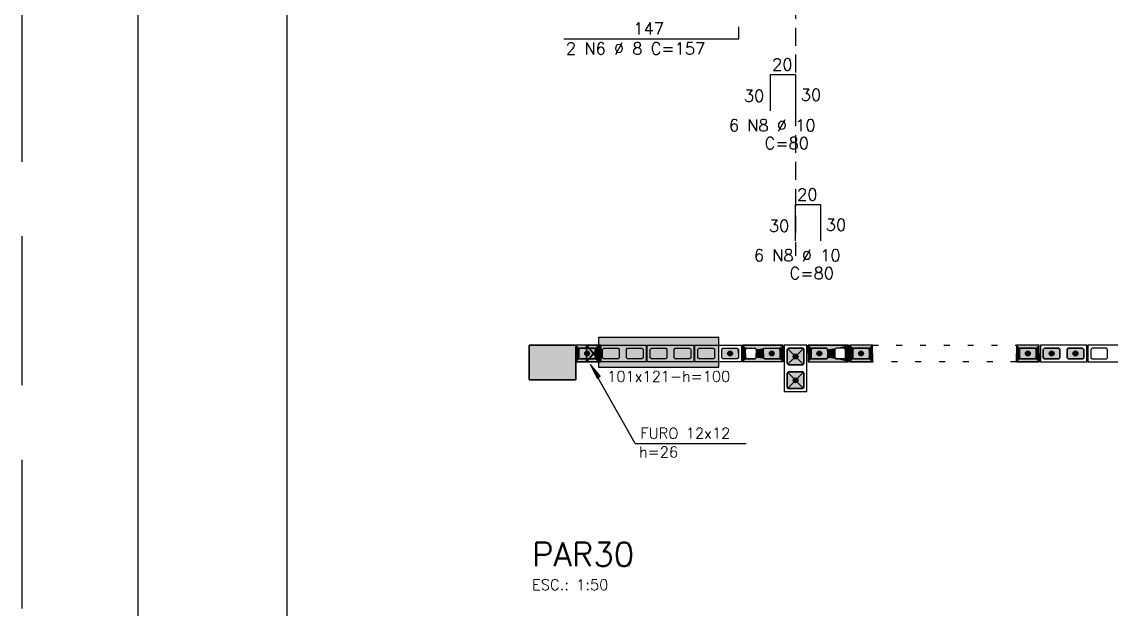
# Model space of a CAD drawing. Extents: x -1.9 to 86, y -1.6 to 60.9.
# Drawn here: x -1.95 to 16.34, y 32.19 to 42.05 of the extents above; entities that cross this region are included whole.
import ezdxf

# ---------------------------------------------------------------- set-up
doc = ezdxf.new("R2010")
doc.units = 0
doc.header["$MEASUREMENT"] = 0
for name, pattern in [('ESTILO_TQS_0001', [0.45, 0.3, -0.15]), ('ESTILO_TQS_0002', [0.4, 0.1, -0.3]), ('HIDDEN', [0.375, 0.25, -0.125])]:
    doc.linetypes.add(name, pattern=pattern)
doc.layers.get('0').update_dxf_attribs({"linetype": 'CONTINUOUS'})
doc.layers.get('Defpoints').update_dxf_attribs({"linetype": 'CONTINUOUS'})
for name, color, linetype in [('ARQ_FOLHA', 7, 'CONTINUOUS'), ('PENA_01', 1, 'CONTINUOUS'), ('PENA_02', 2, 'CONTINUOUS'), ('PENA_03', 3, 'CONTINUOUS'), ('PENA_05', 5, 'CONTINUOUS'), ('PENA_06', 6, 'CONTINUOUS'), ('PENA_09', 254, 'CONTINUOUS'), ('PENA_11', 252, 'CONTINUOUS'), ('PENA_21', 100, 'CONTINUOUS'), ('PENA_23', 50, 'CONTINUOUS')]:
    doc.layers.add(name, color=color, linetype=linetype)
doc.styles.get("Standard").update_dxf_attribs({"font": 'ROMANS.SHX'})

# ---------------------------------------------------------------- blocks, each defined once
blk = doc.blocks.new('FOLHA A1 - 841 X 594')
at = {"layer": 'ARQ_FOLHA', "color": 1}
for points in [[(-841, 0), (0, 0), (0, 594), (-841, 594)], [(-816, 10), (-10, 10), (-10, 584), (-816, 584)]]:
    blk.add_lwpolyline(points, close=True, dxfattribs=at)
at = {"layer": 'Defpoints', "color": 8, "linetype": 'HIDDEN', "ltscale": 100}
blk.add_lwpolyline([(-860.5, 609.5), (-860.5, -15.5), (19.5, -15.5), (19.5, 609.5)], close=True, dxfattribs=at)
blk = doc.blocks.new('*U24')
blk.add_blockref('FOLHA A1 - 841 X 594', (0, 0))

msp = doc.modelspace()

# ---------------------------------------------------------------- linework, layer by layer
at = {"layer": 'PENA_01', "linetype": 'ESTILO_TQS_0001'}
msp.add_line((11.04153, 48.247139), (11.04153, 38.118991), dxfattribs=at)
at = {"layer": 'PENA_01', "linetype": 'Continuous'}
for p, q in [((11.17153, 36.559934), (10.91153, 36.299934)), ((11.17153, 36.299934), (10.91153, 36.559934)), ((11.17153, 35.899934), (10.91153, 36.159934)), ((11.17153, 36.159934), (10.91153, 35.899934))]:
    msp.add_line(p, q, dxfattribs=at)
for points in [[(7.42153, 36.389934), (7.66153, 36.389934), (7.68153, 36.409934), (7.68153, 36.549934), (7.66153, 36.569934), (7.42153, 36.569934), (7.40153, 36.549934), (7.40153, 36.409934), (7.42153, 36.389934)], [(7.80153, 36.549934), (7.82153, 36.569934), (8.06153, 36.569934), (8.08153, 36.549934), (8.08153, 36.409934), (8.06153, 36.389934), (7.82153, 36.389934), (7.80153, 36.409934), (7.80153, 36.549934)], [(8.20153, 36.549934), (8.22153, 36.569934), (8.46153, 36.569934), (8.48153, 36.549934), (8.48153, 36.409934), (8.46153, 36.389934), (8.22153, 36.389934), (8.20153, 36.409934), (8.20153, 36.549934)], [(8.60153, 36.549934), (8.62153, 36.569934), (8.86153, 36.569934), (8.88153, 36.549934), (8.88153, 36.409934), (8.86153, 36.389934), (8.62153, 36.389934), (8.60153, 36.409934), (8.60153, 36.549934)], [(9.00153, 36.549934), (9.02153, 36.569934), (9.26153, 36.569934), (9.28153, 36.549934), (9.28153, 36.409934), (9.26153, 36.389934), (9.02153, 36.389934), (9.00153, 36.409934), (9.00153, 36.549934)], [(9.40153, 36.549934), (9.42153, 36.569934), (9.66153, 36.569934), (9.68153, 36.549934), (9.68153, 36.409934), (9.66153, 36.389934), (9.42153, 36.389934), (9.40153, 36.409934), (9.40153, 36.549934)], [(9.80153, 36.549934), (9.82153, 36.569934), (10.06153, 36.569934), (10.08153, 36.549934), (10.08153, 36.409934), (10.06153, 36.389934), (9.82153, 36.389934), (9.80153, 36.409934), (9.80153, 36.549934)], [(10.221941, 36.569934), (10.361941, 36.569934), (10.381941, 36.549934), (10.381941, 36.409934), (10.361941, 36.389934), (10.221941, 36.389934), (10.201941, 36.409934), (10.201941, 36.549934), (10.221941, 36.569934)], [(10.521941, 36.569934), (10.761941, 36.569934), (10.781941, 36.549934), (10.781941, 36.409934), (10.761941, 36.389934), (10.521941, 36.389934), (10.501941, 36.409934), (10.501941, 36.549934), (10.521941, 36.569934)], [(11.561119, 36.569934), (11.321119, 36.569934), (11.301119, 36.549934), (11.301119, 36.409934), (11.321119, 36.389934), (11.561119, 36.389934), (11.581119, 36.409934), (11.581119, 36.549934), (11.561119, 36.569934)], [(11.861119, 36.569934), (11.721119, 36.569934), (11.701119, 36.549934), (11.701119, 36.409934), (11.721119, 36.389934), (11.861119, 36.389934), (11.881119, 36.409934), (11.881119, 36.549934), (11.861119, 36.569934)], [(12.02153, 36.389934), (12.26153, 36.389934), (12.28153, 36.409934), (12.28153, 36.549934), (12.26153, 36.569934), (12.02153, 36.569934), (12.00153, 36.549934), (12.00153, 36.409934), (12.02153, 36.389934)], [(14.82153, 36.389934), (15.06153, 36.389934), (15.08153, 36.409934), (15.08153, 36.549934), (15.06153, 36.569934), (14.82153, 36.569934), (14.80153, 36.549934), (14.80153, 36.409934), (14.82153, 36.389934)], [(15.48153, 36.549934), (15.46153, 36.569934), (15.22153, 36.569934), (15.20153, 36.549934), (15.20153, 36.409934), (15.22153, 36.389934), (15.46153, 36.389934), (15.48153, 36.409934), (15.48153, 36.549934)], [(15.88153, 36.549934), (15.86153, 36.569934), (15.62153, 36.569934), (15.60153, 36.549934), (15.60153, 36.409934), (15.62153, 36.389934), (15.86153, 36.389934), (15.88153, 36.409934), (15.88153, 36.549934)], [(16.28153, 36.549934), (16.26153, 36.569934), (16.02153, 36.569934), (16.00153, 36.549934), (16.00153, 36.409934), (16.02153, 36.389934), (16.26153, 36.389934), (16.28153, 36.409934), (16.28153, 36.549934)]]:
    msp.add_lwpolyline(points, dxfattribs=at)
at = {"layer": 'PENA_02', "linetype": 'Continuous'}
for points in [[(6.57153, 36.039934), (7.35153, 36.039934), (7.35153, 36.619934), (6.57153, 36.619934), (6.57153, 36.039934)], [(7.35153, 36.339934), (7.73153, 36.339934), (7.73153, 36.619934), (7.35153, 36.619934), (7.35153, 36.339934)], [(7.75153, 36.619934), (8.53153, 36.619934), (8.53153, 36.339934), (7.75153, 36.339934), (7.75153, 36.619934)], [(8.55153, 36.619934), (9.33153, 36.619934), (9.33153, 36.339934), (8.55153, 36.339934), (8.55153, 36.619934)], [(9.35153, 36.619934), (10.13153, 36.619934), (10.13153, 36.339934), (9.35153, 36.339934), (9.35153, 36.619934)], [(10.151941, 36.619934), (10.831941, 36.619934), (10.831941, 36.339934), (10.151941, 36.339934), (10.151941, 36.619934)], [(10.85153, 36.619934), (10.85153, 35.839934), (11.23153, 35.839934), (11.23153, 36.619934), (10.85153, 36.619934)], [(11.931119, 36.619934), (11.251119, 36.619934), (11.251119, 36.339934), (11.931119, 36.339934), (11.931119, 36.619934)], [(11.95153, 36.339934), (12.33153, 36.339934), (12.33153, 36.619934), (11.95153, 36.619934), (11.95153, 36.339934)], [(14.75153, 36.339934), (15.13153, 36.339934), (15.13153, 36.619934), (14.75153, 36.619934), (14.75153, 36.339934)], [(15.93153, 36.619934), (15.15153, 36.619934), (15.15153, 36.339934), (15.93153, 36.339934), (15.93153, 36.619934)], [(16.73153, 36.619934), (15.95153, 36.619934), (15.95153, 36.339934), (16.73153, 36.339934), (16.73153, 36.619934)]]:
    msp.add_lwpolyline(points, dxfattribs=at)
at = {"layer": 'PENA_02', "linetype": 'ESTILO_TQS_0001'}
for points in [[(10.92153, 36.569934), (10.90153, 36.549934), (10.90153, 36.309934), (10.92153, 36.289934), (11.16153, 36.289934), (11.18153, 36.309934), (11.18153, 36.549934), (11.16153, 36.569934), (10.92153, 36.569934)], [(10.92153, 36.169934), (10.90153, 36.149934), (10.90153, 35.909934), (10.92153, 35.889934), (11.16153, 35.889934), (11.18153, 35.909934), (11.18153, 36.149934), (11.16153, 36.169934), (10.92153, 36.169934)]]:
    msp.add_lwpolyline(points, dxfattribs=at)
at = {"layer": 'PENA_03', "linetype": 'Continuous'}
for p, q in [((7.531492, 36.620326), (7.771493, 36.339555)), ((7.531493, 36.339555), (7.771493, 36.619555)), ((7.771495, 36.619935), (7.531495, 36.339934)), ((7.531495, 36.619935), (7.771495, 36.339932)), ((8.350976, 34.970757), (7.597563, 36.292657)), ((8.350976, 34.970757), (10.21384, 34.970757))]:
    msp.add_line(p, q, dxfattribs=at)
for points in [[(7.35153, 36.619934), (7.35153, 36.039934), (6.57153, 36.039934), (6.57153, 36.619934), (7.35153, 36.619934)], [(7.771493, 36.339555), (7.531493, 36.339555), (7.531492, 36.620326), (7.771492, 36.620326), (7.771493, 36.339555)], [(7.771495, 36.619935), (7.531495, 36.619935), (7.531495, 36.339934), (7.771495, 36.339932), (7.771495, 36.619935)], [(7.68153, 36.409934), (7.66153, 36.389934), (7.42153, 36.389934), (7.40153, 36.409934), (7.40153, 36.549934), (7.42153, 36.569934), (7.66153, 36.569934), (7.68153, 36.549934), (7.68153, 36.409934)], [(10.08153, 36.409934), (10.06153, 36.389934), (9.82153, 36.389934), (9.80153, 36.409934), (9.80153, 36.549934), (9.82153, 36.569934), (10.06153, 36.569934), (10.08153, 36.549934), (10.08153, 36.409934)], [(10.781941, 36.409934), (10.761941, 36.389934), (10.521941, 36.389934), (10.501941, 36.409934), (10.501941, 36.549934), (10.521941, 36.569934), (10.761941, 36.569934), (10.781941, 36.549934), (10.781941, 36.409934)], [(11.18153, 36.309934), (11.16153, 36.289934), (10.92153, 36.289934), (10.90153, 36.309934), (10.90153, 36.549934), (10.92153, 36.569934), (11.16153, 36.569934), (11.18153, 36.549934), (11.18153, 36.309934)], [(11.581119, 36.409934), (11.561119, 36.389934), (11.321119, 36.389934), (11.301119, 36.409934), (11.301119, 36.549934), (11.321119, 36.569934), (11.561119, 36.569934), (11.581119, 36.549934), (11.581119, 36.409934)], [(12.28153, 36.409934), (12.26153, 36.389934), (12.02153, 36.389934), (12.00153, 36.409934), (12.00153, 36.549934), (12.02153, 36.569934), (12.26153, 36.569934), (12.28153, 36.549934), (12.28153, 36.409934)], [(15.08153, 36.409934), (15.06153, 36.389934), (14.82153, 36.389934), (14.80153, 36.409934), (14.80153, 36.549934), (14.82153, 36.569934), (15.06153, 36.569934), (15.08153, 36.549934), (15.08153, 36.409934)], [(15.48153, 36.409934), (15.46153, 36.389934), (15.22153, 36.389934), (15.20153, 36.409934), (15.20153, 36.549934), (15.22153, 36.569934), (15.46153, 36.569934), (15.48153, 36.549934), (15.48153, 36.409934)], [(15.88153, 36.409934), (15.86153, 36.389934), (15.62153, 36.389934), (15.60153, 36.409934), (15.60153, 36.549934), (15.62153, 36.569934), (15.86153, 36.569934), (15.88153, 36.549934), (15.88153, 36.409934)], [(7.597563, 36.292657), (7.712227, 36.068597), (7.760727, 36.10101), (7.597563, 36.292657)], [(11.18153, 35.909934), (11.16153, 35.889934), (10.92153, 35.889934), (10.90153, 35.909934), (10.90153, 36.149934), (10.92153, 36.169934), (11.16153, 36.169934), (11.18153, 36.149934), (11.18153, 35.909934)]]:
    msp.add_lwpolyline(points, dxfattribs=at)
at = {"layer": 'PENA_03', "linetype": 'ESTILO_TQS_0002'}
msp.add_lwpolyline([(14.75153, 36.339934), (12.33153, 36.339934), (12.33153, 36.619934), (14.75153, 36.619934), (14.75153, 36.339934)], dxfattribs=at)
at = {"layer": 'PENA_03', "linetype": 'Continuous'}
for centre in [(7.54153, 36.479934), (9.94153, 36.479934), (10.641941, 36.479934), (11.04153, 36.429934), (11.441119, 36.479934), (12.14153, 36.479934), (14.94153, 36.479934), (15.34153, 36.479934), (15.74153, 36.479934), (11.04153, 36.029934)]:
    msp.add_circle(centre, 0.04, dxfattribs=at)
for points in [[(7.58153, 36.479934), (7.52153, 36.514575), (7.503943, 36.493615)], [(7.58153, 36.479934), (7.503943, 36.493615), (7.503943, 36.466253)], [(7.58153, 36.479934), (7.503943, 36.466253), (7.52153, 36.445293)], [(7.58153, 36.479934), (7.548476, 36.519326), (7.52153, 36.514575)], [(7.58153, 36.479934), (7.52153, 36.445293), (7.548476, 36.440542)], [(7.58153, 36.479934), (7.572172, 36.505645), (7.548476, 36.519326)], [(7.58153, 36.479934), (7.548476, 36.440542), (7.572172, 36.454222)], [(7.58153, 36.479934), (7.572172, 36.454222), (7.58153, 36.479934)], [(9.98153, 36.479934), (9.92153, 36.514575), (9.903943, 36.493615)], [(9.98153, 36.479934), (9.903943, 36.493615), (9.903943, 36.466253)], [(9.98153, 36.479934), (9.903943, 36.466253), (9.92153, 36.445293)], [(9.98153, 36.479934), (9.948476, 36.519326), (9.92153, 36.514575)], [(9.98153, 36.479934), (9.92153, 36.445293), (9.948476, 36.440542)], [(9.98153, 36.479934), (9.972172, 36.505645), (9.948476, 36.519326)], [(9.98153, 36.479934), (9.948476, 36.440542), (9.972172, 36.454222)], [(9.98153, 36.479934), (9.972172, 36.454222), (9.98153, 36.479934)], [(10.681941, 36.479934), (10.621941, 36.514575), (10.604353, 36.493615)], [(10.681941, 36.479934), (10.604353, 36.493615), (10.604353, 36.466253)], [(10.681941, 36.479934), (10.604353, 36.466253), (10.621941, 36.445293)], [(10.681941, 36.479934), (10.648887, 36.519326), (10.621941, 36.514575)], [(10.681941, 36.479934), (10.621941, 36.445293), (10.648887, 36.440542)], [(10.681941, 36.479934), (10.672583, 36.505645), (10.648887, 36.519326)], [(10.681941, 36.479934), (10.648887, 36.440542), (10.672583, 36.454222)], [(10.681941, 36.479934), (10.672583, 36.454222), (10.681941, 36.479934)], [(11.08153, 36.429934), (11.02153, 36.464575), (11.003943, 36.443615)], [(11.08153, 36.429934), (11.003943, 36.443615), (11.003943, 36.416253)], [(11.08153, 36.429934), (11.003943, 36.416253), (11.02153, 36.395293)], [(11.08153, 36.429934), (11.048476, 36.469326), (11.02153, 36.464575)], [(11.08153, 36.429934), (11.02153, 36.395293), (11.048476, 36.390542)], [(11.08153, 36.429934), (11.072172, 36.455645), (11.048476, 36.469326)], [(11.08153, 36.429934), (11.048476, 36.390542), (11.072172, 36.404222)], [(11.08153, 36.429934), (11.072172, 36.404222), (11.08153, 36.429934)], [(11.481119, 36.479934), (11.421119, 36.514575), (11.403532, 36.493615)], [(11.481119, 36.479934), (11.403532, 36.493615), (11.403532, 36.466253)], [(11.481119, 36.479934), (11.403532, 36.466253), (11.421119, 36.445293)], [(11.481119, 36.479934), (11.448065, 36.519326), (11.421119, 36.514575)], [(11.481119, 36.479934), (11.421119, 36.445293), (11.448065, 36.440542)], [(11.481119, 36.479934), (11.471761, 36.505645), (11.448065, 36.519326)], [(11.481119, 36.479934), (11.448065, 36.440542), (11.471761, 36.454222)], [(11.481119, 36.479934), (11.471761, 36.454222), (11.481119, 36.479934)], [(12.18153, 36.479934), (12.12153, 36.514575), (12.103943, 36.493615)], [(12.18153, 36.479934), (12.103943, 36.493615), (12.103943, 36.466253)], [(12.18153, 36.479934), (12.103943, 36.466253), (12.12153, 36.445293)], [(12.18153, 36.479934), (12.148476, 36.519326), (12.12153, 36.514575)], [(12.18153, 36.479934), (12.12153, 36.445293), (12.148476, 36.440542)], [(12.18153, 36.479934), (12.172172, 36.505645), (12.148476, 36.519326)], [(12.18153, 36.479934), (12.148476, 36.440542), (12.172172, 36.454222)], [(12.18153, 36.479934), (12.172172, 36.454222), (12.18153, 36.479934)], [(14.98153, 36.479934), (14.92153, 36.514575), (14.903943, 36.493615)], [(14.98153, 36.479934), (14.903943, 36.493615), (14.903943, 36.466253)], [(14.98153, 36.479934), (14.903943, 36.466253), (14.92153, 36.445293)], [(14.98153, 36.479934), (14.948476, 36.519326), (14.92153, 36.514575)], [(14.98153, 36.479934), (14.92153, 36.445293), (14.948476, 36.440542)], [(14.98153, 36.479934), (14.972172, 36.505645), (14.948476, 36.519326)], [(14.98153, 36.479934), (14.948476, 36.440542), (14.972172, 36.454222)], [(14.98153, 36.479934), (14.972172, 36.454222), (14.98153, 36.479934)], [(15.38153, 36.479934), (15.32153, 36.514575), (15.303943, 36.493615)], [(15.38153, 36.479934), (15.303943, 36.493615), (15.303943, 36.466253)], [(15.38153, 36.479934), (15.303943, 36.466253), (15.32153, 36.445293)], [(15.38153, 36.479934), (15.348476, 36.519326), (15.32153, 36.514575)], [(15.38153, 36.479934), (15.32153, 36.445293), (15.348476, 36.440542)], [(15.38153, 36.479934), (15.372172, 36.505645), (15.348476, 36.519326)], [(15.38153, 36.479934), (15.348476, 36.440542), (15.372172, 36.454222)], [(15.38153, 36.479934), (15.372172, 36.454222), (15.38153, 36.479934)], [(15.78153, 36.479934), (15.72153, 36.514575), (15.703943, 36.493615)], [(15.78153, 36.479934), (15.703943, 36.493615), (15.703943, 36.466253)], [(15.78153, 36.479934), (15.703943, 36.466253), (15.72153, 36.445293)], [(15.78153, 36.479934), (15.748476, 36.519326), (15.72153, 36.514575)], [(15.78153, 36.479934), (15.72153, 36.445293), (15.748476, 36.440542)], [(15.78153, 36.479934), (15.772172, 36.505645), (15.748476, 36.519326)], [(15.78153, 36.479934), (15.748476, 36.440542), (15.772172, 36.454222)], [(15.78153, 36.479934), (15.772172, 36.454222), (15.78153, 36.479934)], [(7.597563, 36.292657), (7.712227, 36.068597), (7.760727, 36.10101)], [(7.597563, 36.292657), (7.760727, 36.10101), (7.597563, 36.292657)], [(11.08153, 36.029934), (11.02153, 36.064575), (11.003943, 36.043615)], [(11.08153, 36.029934), (11.003943, 36.043615), (11.003943, 36.016253)], [(11.08153, 36.029934), (11.048476, 36.069326), (11.02153, 36.064575)], [(11.08153, 36.029934), (11.072172, 36.055645), (11.048476, 36.069326)], [(11.08153, 36.029934), (11.003943, 36.016253), (11.02153, 35.995293)], [(11.08153, 36.029934), (11.02153, 35.995293), (11.048476, 35.990542)], [(11.08153, 36.029934), (11.048476, 35.990542), (11.072172, 36.004222)], [(11.08153, 36.029934), (11.072172, 36.004222), (11.08153, 36.029934)]]:
    msp.add_solid(points, dxfattribs=at)
at = {"layer": 'PENA_05', "linetype": 'Continuous'}
for p, q in [((10.09153, 41.761839), (10.09153, 41.961839)), ((7.15153, 41.761839), (10.09153, 41.761839)), ((10.62153, 40.5532), (10.62153, 41.1632)), ((10.62153, 41.1632), (11.04153, 41.1632)), ((11.04153, 41.1632), (11.04153, 40.5532)), ((11.04153, 38.370238), (11.04153, 38.980238)), ((11.04153, 38.980238), (11.46153, 38.980238)), ((11.46153, 38.980238), (11.46153, 38.370238))]:
    msp.add_line(p, q, dxfattribs=at)
at = {"layer": 'PENA_09', "linetype": 'Continuous'}
for points in [[(7.531492, 36.620326), (7.531493, 36.339555), (7.651658, 36.479747), (7.531492, 36.620326)], [(7.651658, 36.479747), (7.771492, 36.619554), (7.771492, 36.620326), (7.531492, 36.620326), (7.651658, 36.479747)], [(7.771492, 36.619554), (7.651658, 36.479747), (7.771493, 36.339555), (7.771492, 36.619554)], [(7.651658, 36.479747), (7.531493, 36.339555), (7.771493, 36.339555), (7.651658, 36.479747)]]:
    msp.add_lwpolyline(points, dxfattribs=at)
for points in [[(7.531492, 36.620326), (7.531493, 36.339555), (7.651658, 36.479747)], [(7.531492, 36.620326), (7.651658, 36.479747), (7.531492, 36.620326)], [(7.651658, 36.479747), (7.771492, 36.619554), (7.531492, 36.620326)], [(7.651658, 36.479747), (7.531492, 36.620326), (7.651658, 36.479747)], [(7.651658, 36.479747), (7.771492, 36.619554), (7.771492, 36.619554)], [(7.771492, 36.619554), (7.651658, 36.479747), (7.771493, 36.339555)], [(7.771492, 36.619554), (7.771493, 36.339555), (7.771492, 36.619554)], [(7.651658, 36.479747), (7.531493, 36.339555), (7.771493, 36.339555)], [(7.651658, 36.479747), (7.771493, 36.339555), (7.651658, 36.479747)]]:
    msp.add_solid(points, dxfattribs=at)
at = {"layer": 'PENA_11', "linetype": 'Continuous'}
for points in [[(6.57153, 36.039934), (7.35153, 36.039934), (7.35153, 36.619934)], [(6.57153, 36.039934), (7.35153, 36.619934), (6.57153, 36.619934)], [(6.57153, 36.039934), (6.57153, 36.619934), (6.57153, 36.039934)], [(7.68153, 36.409934), (7.40153, 36.549934), (7.42153, 36.569934)], [(7.68153, 36.409934), (7.40153, 36.409934), (7.40153, 36.549934)], [(7.68153, 36.409934), (7.42153, 36.389934), (7.40153, 36.409934)], [(7.68153, 36.409934), (7.42153, 36.569934), (7.66153, 36.569934)], [(7.68153, 36.409934), (7.66153, 36.389934), (7.42153, 36.389934)], [(7.68153, 36.409934), (7.66153, 36.569934), (7.68153, 36.549934)], [(7.68153, 36.409934), (7.68153, 36.549934), (7.68153, 36.409934)], [(10.08153, 36.409934), (9.80153, 36.549934), (9.82153, 36.569934)], [(10.08153, 36.409934), (9.80153, 36.409934), (9.80153, 36.549934)], [(10.08153, 36.409934), (9.82153, 36.389934), (9.80153, 36.409934)], [(10.08153, 36.409934), (9.82153, 36.569934), (10.06153, 36.569934)], [(10.08153, 36.409934), (10.06153, 36.389934), (9.82153, 36.389934)], [(10.08153, 36.409934), (10.06153, 36.569934), (10.08153, 36.549934)], [(10.08153, 36.409934), (10.08153, 36.549934), (10.08153, 36.409934)], [(10.781941, 36.409934), (10.501941, 36.549934), (10.521941, 36.569934)], [(10.781941, 36.409934), (10.501941, 36.409934), (10.501941, 36.549934)], [(10.781941, 36.409934), (10.521941, 36.389934), (10.501941, 36.409934)], [(10.781941, 36.409934), (10.521941, 36.569934), (10.761941, 36.569934)], [(10.781941, 36.409934), (10.761941, 36.389934), (10.521941, 36.389934)], [(10.781941, 36.409934), (10.761941, 36.569934), (10.781941, 36.549934)], [(10.781941, 36.409934), (10.781941, 36.549934), (10.781941, 36.409934)], [(11.18153, 36.309934), (10.90153, 36.549934), (10.92153, 36.569934)], [(11.18153, 36.309934), (10.90153, 36.309934), (10.90153, 36.549934)], [(11.18153, 36.309934), (10.92153, 36.569934), (11.16153, 36.569934)], [(11.18153, 36.309934), (11.16153, 36.569934), (11.18153, 36.549934)], [(11.18153, 36.309934), (11.18153, 36.549934), (11.18153, 36.309934)], [(11.581119, 36.409934), (11.301119, 36.549934), (11.321119, 36.569934)], [(11.581119, 36.409934), (11.301119, 36.409934), (11.301119, 36.549934)], [(11.581119, 36.409934), (11.321119, 36.389934), (11.301119, 36.409934)], [(11.581119, 36.409934), (11.321119, 36.569934), (11.561119, 36.569934)], [(11.581119, 36.409934), (11.561119, 36.389934), (11.321119, 36.389934)], [(11.581119, 36.409934), (11.561119, 36.569934), (11.581119, 36.549934)], [(11.581119, 36.409934), (11.581119, 36.549934), (11.581119, 36.409934)], [(12.28153, 36.409934), (12.00153, 36.549934), (12.02153, 36.569934)], [(12.28153, 36.409934), (12.00153, 36.409934), (12.00153, 36.549934)], [(12.28153, 36.409934), (12.02153, 36.389934), (12.00153, 36.409934)], [(12.28153, 36.409934), (12.02153, 36.569934), (12.26153, 36.569934)], [(12.28153, 36.409934), (12.26153, 36.389934), (12.02153, 36.389934)], [(12.28153, 36.409934), (12.26153, 36.569934), (12.28153, 36.549934)], [(12.28153, 36.409934), (12.28153, 36.549934), (12.28153, 36.409934)], [(15.08153, 36.409934), (14.80153, 36.549934), (14.82153, 36.569934)], [(15.08153, 36.409934), (14.80153, 36.409934), (14.80153, 36.549934)], [(15.08153, 36.409934), (14.82153, 36.389934), (14.80153, 36.409934)], [(15.08153, 36.409934), (14.82153, 36.569934), (15.06153, 36.569934)], [(15.08153, 36.409934), (15.06153, 36.389934), (14.82153, 36.389934)], [(15.08153, 36.409934), (15.06153, 36.569934), (15.08153, 36.549934)], [(15.08153, 36.409934), (15.08153, 36.549934), (15.08153, 36.409934)], [(15.48153, 36.409934), (15.20153, 36.549934), (15.22153, 36.569934)], [(15.48153, 36.409934), (15.20153, 36.409934), (15.20153, 36.549934)], [(15.48153, 36.409934), (15.22153, 36.389934), (15.20153, 36.409934)], [(15.48153, 36.409934), (15.22153, 36.569934), (15.46153, 36.569934)], [(15.48153, 36.409934), (15.46153, 36.389934), (15.22153, 36.389934)], [(15.48153, 36.409934), (15.46153, 36.569934), (15.48153, 36.549934)], [(15.48153, 36.409934), (15.48153, 36.549934), (15.48153, 36.409934)], [(15.88153, 36.409934), (15.60153, 36.549934), (15.62153, 36.569934)], [(15.88153, 36.409934), (15.60153, 36.409934), (15.60153, 36.549934)], [(15.88153, 36.409934), (15.62153, 36.389934), (15.60153, 36.409934)], [(15.88153, 36.409934), (15.62153, 36.569934), (15.86153, 36.569934)], [(15.88153, 36.409934), (15.86153, 36.389934), (15.62153, 36.389934)], [(15.88153, 36.409934), (15.86153, 36.569934), (15.88153, 36.549934)], [(15.88153, 36.409934), (15.88153, 36.549934), (15.88153, 36.409934)], [(11.18153, 36.309934), (10.92153, 36.289934), (10.90153, 36.309934)], [(11.18153, 36.309934), (11.16153, 36.289934), (10.92153, 36.289934)], [(11.18153, 35.909934), (10.90153, 36.149934), (10.92153, 36.169934)], [(11.18153, 35.909934), (10.90153, 35.909934), (10.90153, 36.149934)], [(11.18153, 35.909934), (10.92153, 36.169934), (11.16153, 36.169934)], [(11.18153, 35.909934), (11.16153, 36.169934), (11.18153, 36.149934)], [(11.18153, 35.909934), (11.18153, 36.149934), (11.18153, 35.909934)], [(11.18153, 35.909934), (10.92153, 35.889934), (10.90153, 35.909934)], [(11.18153, 35.909934), (11.16153, 35.889934), (10.92153, 35.889934)]]:
    msp.add_solid(points, dxfattribs=at)
at = {"layer": 'PENA_21', "linetype": 'Continuous'}
for points in [[(10.151941, 36.479934), (10.201941, 36.479934), (10.201941, 36.549934), (10.221941, 36.569934), (10.361941, 36.569934), (10.381941, 36.549934), (10.381941, 36.479934), (10.501941, 36.479934), (10.501941, 36.549934), (10.521941, 36.569934), (10.761941, 36.569934), (10.781941, 36.549934), (10.781941, 36.479934), (10.831941, 36.479934), (10.831941, 36.619934), (10.151941, 36.619934), (10.151941, 36.479934)], [(11.931119, 36.479934), (11.881119, 36.479934), (11.881119, 36.549934), (11.861119, 36.569934), (11.721119, 36.569934), (11.701119, 36.549934), (11.701119, 36.479934), (11.581119, 36.479934), (11.581119, 36.549934), (11.561119, 36.569934), (11.321119, 36.569934), (11.301119, 36.549934), (11.301119, 36.479934), (11.251119, 36.479934), (11.251119, 36.619934), (11.931119, 36.619934), (11.931119, 36.479934)], [(10.151941, 36.479934), (10.201941, 36.479934), (10.201941, 36.409934), (10.221941, 36.389934), (10.361941, 36.389934), (10.381941, 36.409934), (10.381941, 36.479934), (10.501941, 36.479934), (10.501941, 36.409934), (10.521941, 36.389934), (10.761941, 36.389934), (10.781941, 36.409934), (10.781941, 36.479934), (10.831941, 36.479934), (10.831941, 36.339934), (10.151941, 36.339934), (10.151941, 36.479934)], [(11.931119, 36.479934), (11.881119, 36.479934), (11.881119, 36.409934), (11.861119, 36.389934), (11.721119, 36.389934), (11.701119, 36.409934), (11.701119, 36.479934), (11.581119, 36.479934), (11.581119, 36.409934), (11.561119, 36.389934), (11.321119, 36.389934), (11.301119, 36.409934), (11.301119, 36.479934), (11.251119, 36.479934), (11.251119, 36.339934), (11.931119, 36.339934), (11.931119, 36.479934)]]:
    msp.add_lwpolyline(points, dxfattribs=at)
for points in [[(10.831941, 36.619934), (10.151941, 36.619934), (10.221941, 36.569934)], [(10.151941, 36.619934), (10.151941, 36.479934), (10.201941, 36.479934)], [(10.151941, 36.619934), (10.201941, 36.479934), (10.201941, 36.549934)], [(10.151941, 36.619934), (10.201941, 36.549934), (10.221941, 36.569934)], [(10.831941, 36.619934), (10.221941, 36.569934), (10.361941, 36.569934)], [(10.831941, 36.619934), (10.361941, 36.569934), (10.381941, 36.549934)], [(10.831941, 36.619934), (10.381941, 36.549934), (10.521941, 36.569934)], [(10.831941, 36.619934), (10.521941, 36.569934), (10.761941, 36.569934)], [(10.831941, 36.619934), (10.761941, 36.569934), (10.781941, 36.549934)], [(10.831941, 36.619934), (10.781941, 36.549934), (10.831941, 36.479934)], [(11.931119, 36.619934), (11.321119, 36.569934), (11.251119, 36.619934)], [(11.321119, 36.569934), (11.301119, 36.549934), (11.251119, 36.619934)], [(11.251119, 36.619934), (11.301119, 36.549934), (11.251119, 36.479934)], [(11.561119, 36.569934), (11.321119, 36.569934), (11.931119, 36.619934)], [(11.581119, 36.549934), (11.561119, 36.569934), (11.931119, 36.619934)], [(11.931119, 36.619934), (11.721119, 36.569934), (11.581119, 36.549934)], [(11.931119, 36.619934), (11.861119, 36.569934), (11.721119, 36.569934)], [(11.931119, 36.619934), (11.881119, 36.549934), (11.861119, 36.569934)], [(11.931119, 36.619934), (11.931119, 36.479934), (11.881119, 36.479934)], [(11.931119, 36.619934), (11.881119, 36.479934), (11.881119, 36.549934)], [(10.151941, 36.339934), (10.151941, 36.479934), (10.201941, 36.479934)], [(10.151941, 36.339934), (10.201941, 36.479934), (10.201941, 36.409934)], [(10.151941, 36.339934), (10.201941, 36.409934), (10.221941, 36.389934)], [(10.831941, 36.339934), (10.361941, 36.389934), (10.381941, 36.409934)], [(10.381941, 36.549934), (10.501941, 36.549934), (10.521941, 36.569934)], [(10.381941, 36.549934), (10.381941, 36.479934), (10.501941, 36.479934)], [(10.381941, 36.549934), (10.501941, 36.479934), (10.501941, 36.549934)], [(10.381941, 36.409934), (10.381941, 36.479934), (10.501941, 36.479934)], [(10.381941, 36.409934), (10.501941, 36.479934), (10.501941, 36.409934)], [(10.831941, 36.339934), (10.381941, 36.409934), (10.521941, 36.389934)], [(10.381941, 36.409934), (10.501941, 36.409934), (10.521941, 36.389934)], [(10.831941, 36.339934), (10.761941, 36.389934), (10.781941, 36.409934)], [(10.831941, 36.479934), (10.781941, 36.549934), (10.781941, 36.479934)], [(10.831941, 36.339934), (10.781941, 36.409934), (10.831941, 36.479934)], [(10.831941, 36.479934), (10.781941, 36.409934), (10.781941, 36.479934)], [(11.301119, 36.549934), (11.301119, 36.479934), (11.251119, 36.479934)], [(11.251119, 36.339934), (11.301119, 36.409934), (11.251119, 36.479934)], [(11.301119, 36.409934), (11.301119, 36.479934), (11.251119, 36.479934)], [(11.321119, 36.389934), (11.301119, 36.409934), (11.251119, 36.339934)], [(11.581119, 36.409934), (11.561119, 36.389934), (11.931119, 36.339934)], [(11.581119, 36.479934), (11.581119, 36.549934), (11.721119, 36.569934)], [(11.581119, 36.479934), (11.721119, 36.569934), (11.701119, 36.549934)], [(11.581119, 36.479934), (11.701119, 36.549934), (11.701119, 36.479934)], [(11.581119, 36.479934), (11.581119, 36.409934), (11.721119, 36.389934)], [(11.581119, 36.479934), (11.721119, 36.389934), (11.701119, 36.409934)], [(11.581119, 36.479934), (11.701119, 36.409934), (11.701119, 36.479934)], [(11.931119, 36.339934), (11.721119, 36.389934), (11.581119, 36.409934)], [(11.931119, 36.339934), (11.881119, 36.409934), (11.861119, 36.389934)], [(11.931119, 36.339934), (11.931119, 36.479934), (11.881119, 36.479934)], [(11.931119, 36.339934), (11.881119, 36.479934), (11.881119, 36.409934)], [(10.831941, 36.339934), (10.151941, 36.339934), (10.221941, 36.389934)], [(10.831941, 36.339934), (10.221941, 36.389934), (10.361941, 36.389934)], [(10.831941, 36.339934), (10.521941, 36.389934), (10.761941, 36.389934)], [(11.931119, 36.339934), (11.321119, 36.389934), (11.251119, 36.339934)], [(11.561119, 36.389934), (11.321119, 36.389934), (11.931119, 36.339934)], [(11.931119, 36.339934), (11.861119, 36.389934), (11.721119, 36.389934)]]:
    msp.add_solid(points, dxfattribs=at)
at = {"layer": 'PENA_23', "linetype": 'Continuous'}
for points in [[(7.68153, 36.479934), (7.73153, 36.479934), (7.73153, 36.619934), (7.35153, 36.619934), (7.35153, 36.479934), (7.40153, 36.479934), (7.40153, 36.549934), (7.42153, 36.569934), (7.66153, 36.569934), (7.68153, 36.549934), (7.68153, 36.479934)], [(9.75153, 36.749882), (7.73153, 36.749882), (7.73153, 36.249882), (9.75153, 36.249882), (9.75153, 36.749882)], [(9.75153, 36.749882), (7.73153, 36.749882), (7.73153, 36.249882), (9.75153, 36.249882), (9.75153, 36.749882)], [(12.28153, 36.479934), (12.33153, 36.479934), (12.33153, 36.619934), (11.95153, 36.619934), (11.95153, 36.479934), (12.00153, 36.479934), (12.00153, 36.549934), (12.02153, 36.569934), (12.26153, 36.569934), (12.28153, 36.549934), (12.28153, 36.479934)], [(15.08153, 36.479934), (15.13153, 36.479934), (15.13153, 36.619934), (14.75153, 36.619934), (14.75153, 36.479934), (14.80153, 36.479934), (14.80153, 36.549934), (14.82153, 36.569934), (15.06153, 36.569934), (15.08153, 36.549934), (15.08153, 36.479934)], [(7.68153, 36.479934), (7.73153, 36.479934), (7.73153, 36.339934), (7.35153, 36.339934), (7.35153, 36.479934), (7.40153, 36.479934), (7.40153, 36.409934), (7.42153, 36.389934), (7.66153, 36.389934), (7.68153, 36.409934), (7.68153, 36.479934)], [(12.28153, 36.479934), (12.33153, 36.479934), (12.33153, 36.339934), (11.95153, 36.339934), (11.95153, 36.479934), (12.00153, 36.479934), (12.00153, 36.409934), (12.02153, 36.389934), (12.26153, 36.389934), (12.28153, 36.409934), (12.28153, 36.479934)], [(15.08153, 36.479934), (15.13153, 36.479934), (15.13153, 36.339934), (14.75153, 36.339934), (14.75153, 36.479934), (14.80153, 36.479934), (14.80153, 36.409934), (14.82153, 36.389934), (15.06153, 36.389934), (15.08153, 36.409934), (15.08153, 36.479934)]]:
    msp.add_lwpolyline(points, dxfattribs=at)
for points in [[(7.73153, 36.619934), (7.35153, 36.619934), (7.42153, 36.569934)], [(7.35153, 36.619934), (7.35153, 36.479934), (7.40153, 36.479934)], [(7.35153, 36.619934), (7.40153, 36.479934), (7.40153, 36.549934)], [(7.35153, 36.619934), (7.40153, 36.549934), (7.42153, 36.569934)], [(7.73153, 36.619934), (7.42153, 36.569934), (7.66153, 36.569934)], [(7.73153, 36.619934), (7.66153, 36.569934), (7.68153, 36.549934)], [(7.73153, 36.619934), (7.68153, 36.549934), (7.73153, 36.479934)], [(9.75153, 36.749882), (7.73153, 36.749882), (7.73153, 36.249882)], [(9.75153, 36.749882), (7.73153, 36.249882), (9.75153, 36.249882)], [(9.75153, 36.749882), (7.73153, 36.749882), (7.73153, 36.249882)], [(9.75153, 36.749882), (7.73153, 36.249882), (9.75153, 36.249882)], [(9.75153, 36.749882), (9.75153, 36.249882), (9.75153, 36.749882)], [(9.75153, 36.749882), (9.75153, 36.249882), (9.75153, 36.749882)], [(12.33153, 36.619934), (11.95153, 36.619934), (12.02153, 36.569934)], [(11.95153, 36.619934), (11.95153, 36.479934), (12.00153, 36.479934)], [(11.95153, 36.619934), (12.00153, 36.479934), (12.00153, 36.549934)], [(11.95153, 36.619934), (12.00153, 36.549934), (12.02153, 36.569934)], [(12.33153, 36.619934), (12.02153, 36.569934), (12.26153, 36.569934)], [(12.33153, 36.619934), (12.26153, 36.569934), (12.28153, 36.549934)], [(12.33153, 36.619934), (12.28153, 36.549934), (12.33153, 36.479934)], [(15.13153, 36.619934), (14.75153, 36.619934), (14.82153, 36.569934)], [(14.75153, 36.619934), (14.75153, 36.479934), (14.80153, 36.479934)], [(14.75153, 36.619934), (14.80153, 36.479934), (14.80153, 36.549934)], [(14.75153, 36.619934), (14.80153, 36.549934), (14.82153, 36.569934)], [(15.13153, 36.619934), (14.82153, 36.569934), (15.06153, 36.569934)], [(15.13153, 36.619934), (15.06153, 36.569934), (15.08153, 36.549934)], [(15.13153, 36.619934), (15.08153, 36.549934), (15.13153, 36.479934)], [(7.35153, 36.339934), (7.35153, 36.479934), (7.40153, 36.479934)], [(7.35153, 36.339934), (7.40153, 36.479934), (7.40153, 36.409934)], [(7.35153, 36.339934), (7.40153, 36.409934), (7.42153, 36.389934)], [(7.73153, 36.339934), (7.66153, 36.389934), (7.68153, 36.409934)], [(7.73153, 36.479934), (7.68153, 36.549934), (7.68153, 36.479934)], [(7.73153, 36.339934), (7.68153, 36.409934), (7.73153, 36.479934)], [(7.73153, 36.479934), (7.68153, 36.409934), (7.68153, 36.479934)], [(11.95153, 36.339934), (11.95153, 36.479934), (12.00153, 36.479934)], [(11.95153, 36.339934), (12.00153, 36.479934), (12.00153, 36.409934)], [(11.95153, 36.339934), (12.00153, 36.409934), (12.02153, 36.389934)], [(12.33153, 36.339934), (12.26153, 36.389934), (12.28153, 36.409934)], [(12.33153, 36.479934), (12.28153, 36.549934), (12.28153, 36.479934)], [(12.33153, 36.339934), (12.28153, 36.409934), (12.33153, 36.479934)], [(12.33153, 36.479934), (12.28153, 36.409934), (12.28153, 36.479934)], [(14.75153, 36.339934), (14.75153, 36.479934), (14.80153, 36.479934)], [(14.75153, 36.339934), (14.80153, 36.479934), (14.80153, 36.409934)], [(14.75153, 36.339934), (14.80153, 36.409934), (14.82153, 36.389934)], [(15.13153, 36.339934), (15.06153, 36.389934), (15.08153, 36.409934)], [(15.13153, 36.479934), (15.08153, 36.549934), (15.08153, 36.479934)], [(15.13153, 36.339934), (15.08153, 36.409934), (15.13153, 36.479934)], [(15.13153, 36.479934), (15.08153, 36.409934), (15.08153, 36.479934)], [(7.73153, 36.339934), (7.35153, 36.339934), (7.42153, 36.389934)], [(7.73153, 36.339934), (7.42153, 36.389934), (7.66153, 36.389934)], [(12.33153, 36.339934), (11.95153, 36.339934), (12.02153, 36.389934)], [(12.33153, 36.339934), (12.02153, 36.389934), (12.26153, 36.389934)], [(15.13153, 36.339934), (14.75153, 36.339934), (14.82153, 36.389934)], [(15.13153, 36.339934), (14.82153, 36.389934), (15.06153, 36.389934)]]:
    msp.add_solid(points, dxfattribs=at)

# ---------------------------------------------------------------- block references
at = {"xscale": 0.09999999999999938, "yscale": 0.09999999999999938, "zscale": 0.09999999999999938}
msp.add_blockref('*U24', (84.1, -0.0025), dxfattribs=at)

# ---------------------------------------------------------------- texts
at = {"layer": 'PENA_03', "linetype": 'Continuous'}
for s, height, p in [('147', 0.2, (8.31868, 41.8361)), ('2 N6 %%c 8 C=157', 0.2, (7.186003, 41.501253)), ('20', 0.2, (10.647671, 41.232711)), ('30', 0.2, (10.173662, 40.707655)), ('30', 0.2, (11.128972, 40.72224)), ('6 N8 %%c 10', 0.2, (9.921453, 40.210678)), ('C=80', 0.2, (10.521453, 39.910678)), ('20', 0.2, (11.067671, 39.049749)), ('30', 0.2, (10.593662, 38.524694)), ('30', 0.2, (11.548972, 38.539278)), ('6 N8 %%c 10', 0.2, (10.341453, 38.027716)), ('C=80', 0.2, (10.941453, 37.727716)), ('101x121-h=100', 0.18, (7.878095, 36.00558)), ('FURO 12x12', 0.18, (8.434652, 35.051535)), ('h=26', 0.18, (8.41408, 34.736083)), ('ESC.: 1:50', 0.18, (6.61832, 32.507349))]:
    msp.add_text(s, height=height, dxfattribs=at).set_placement(p)
at = {"layer": 'PENA_06', "linetype": 'Continuous'}
msp.add_text('PAR30', height=0.4, dxfattribs=at).set_placement((6.61832, 32.907349))

doc.saveas('drawing.dxf')
